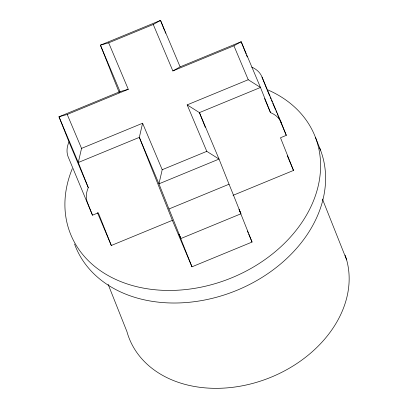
<?xml version="1.0" encoding="UTF-8"?>
<svg xmlns="http://www.w3.org/2000/svg" width="408" height="408" viewBox="0 0 408 408"><rect width="100%" height="100%" fill="white"/><g stroke="black" fill="none" stroke-linecap="round" stroke-linejoin="round"><path stroke-width="0.61" d="M81.544 148.39L78.28 162.511L88.286 187.654A38.087 24.577 -22.9 0 0 87.475 202.623L92.478 215.195L98.292 212.803L111.302 245.489L172.36 220.34L139.337 137.363L142.596 123.236L81.544 148.39L67.223 114.454L58.982 116.775L68.988 141.918L88.286 187.654M142.596 123.236L162.211 169.713L158.947 183.835L168.953 208.983A38.087 0.388 67.6 0 1 175.822 225.981L180.826 238.553L240.914 213.802L235.911 201.231A38.087 0.388 67.6 0 0 229.041 184.232L219.035 159.084L199.425 112.613L187.18 104.876L248.237 79.723L260.477 87.46L270.484 112.608A38.087 24.577 -22.9 0 1 281.306 122.782L286.309 135.354L280.49 137.751L293.5 170.437L233.029 195.345M153.25 24.465L160.512 20.4L180.122 66.876L172.859 70.941L153.25 24.465L108.671 42.83L100.424 45.15L110.43 70.293A38.087 0.388 67.6 0 0 113.567 78.443L119.274 92.672M172.859 70.941L233.917 45.793L241.179 41.723L260.477 87.46L199.425 112.613L205.28 127.322M108.671 42.83L128.28 89.306L120.039 91.627L58.982 116.775L78.28 162.511L139.337 137.363L158.947 183.835L219.035 159.084L206.79 151.348L187.18 104.876M180.122 66.876L241.179 41.723L246.065 54.004M67.223 114.454L128.28 89.306M162.211 169.713L206.79 151.348M168.953 208.983L229.041 184.232M172.36 220.34L191.969 266.817L252.057 242.061L239.047 209.375L240.914 213.802M251.705 67.091A38.087 24.577 -22.9 0 1 262.002 77.046L281.306 122.782M267.005 89.617L269.729 96.069M270.224 97.242L270.968 99.001M271.463 100.174L272.202 101.934M272.697 103.107L275.42 109.553M275.915 110.726L276.66 112.486M277.154 113.659L277.894 115.418M278.389 116.591L279.873 120.11M280.617 121.87L286.309 135.354M264.547 98.532L270.484 112.608M287.314 155.779L293.5 170.437M233.917 45.793L248.237 79.723M247.396 231.025L248.135 232.769M248.625 233.932L252.057 242.061M120.039 91.627L100.424 45.15L160.512 20.4L164.47 30.34M180.826 238.553L178.959 234.126L191.969 266.817M97.446 212.655L111.302 245.489M92.478 215.195L68.177 156.886A38.087 24.577 -22.9 0 1 68.988 141.918M315.527 137.583L320.53 150.154M322.417 199.033L346.632 259.881M262.002 77.046L266.781 89.046M246.534 55.172L247.233 56.926M164.934 31.513L165.633 33.267M108.12 284.325L126.924 331.587A115.719 88.388 -21.7 0 0 263.548 380.067A115.719 88.388 -21.7 0 0 345.127 255.133M319.612 147.844A131.651 100.557 -21.7 0 1 234.172 291.399A131.651 100.557 -21.7 0 1 74.547 244.015M268.163 90.035A131.651 100.557 -21.7 0 1 302.782 221.126A131.651 100.557 -21.7 0 1 138.567 287.11A131.651 100.557 -21.7 0 1 72.267 168.749"/></g></svg>
